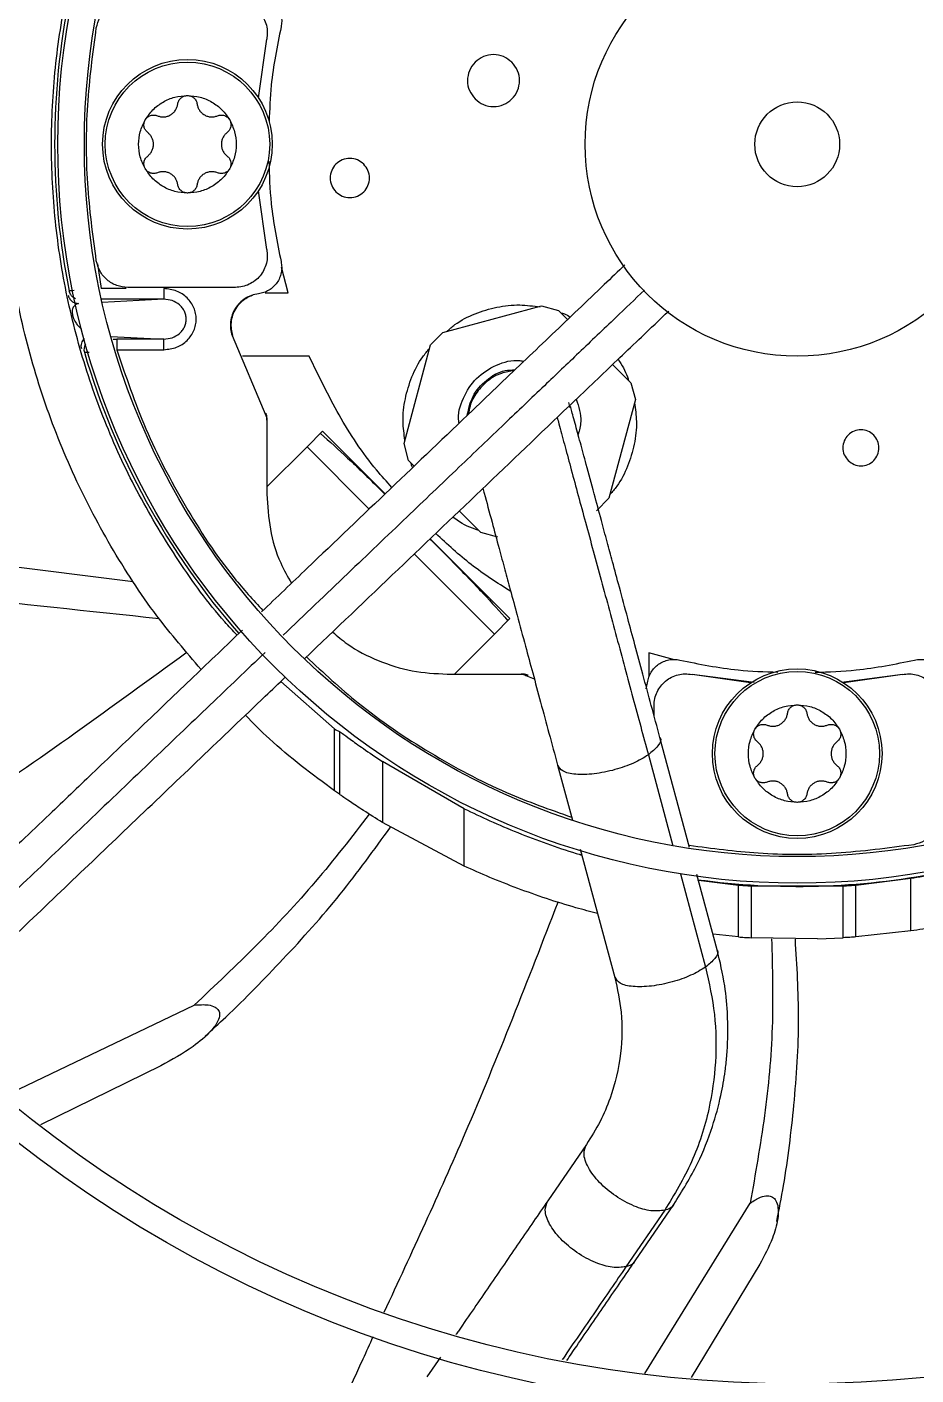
# Model space of a CAD drawing. Header units: inches. Extents: x 1229 to 1453, y -1023 to -720.
# Drawn here: x 1256.31 to 1259.62, y -929.83 to -924.82 of the extents above; entities that cross this region are included whole.
import ezdxf

# ---------------------------------------------------------------- set-up
doc = ezdxf.new("R2010")
doc.units = ezdxf.units.IN
doc.header["$MEASUREMENT"] = 0

msp = doc.modelspace()

# ---------------------------------------------------------------- linework, layer by layer
at = {"color": 18, "linetype": 'Continuous', "lineweight": 25, "true_color": 0x000000}
for p, q in [((1257.1734, -925.088), (1257.2043, -924.8704)), ((1257.2043, -925.6512), (1257.1734, -925.4336)), ((1256.5758, -925.7049), (1256.5901, -925.7969)), ((1257.2841, -925.812), (1257.2589, -925.7168)), ((1256.6832, -925.7969), (1256.5901, -925.7969)), ((1257.0884, -925.7923), (1256.6883, -925.7923)), ((1256.8224, -925.7969), (1256.8224, -925.8363)), ((1257.199, -925.812), (1257.2841, -925.812)), ((1256.8224, -925.8363), (1256.5906, -925.8363)), ((1256.8224, -925.8363), (1256.5932, -925.8479)), ((1257.8587, -925.9596), (1258.2251, -925.8615)), ((1258.2251, -925.8615), (1258.2881, -925.8783)), ((1258.2881, -925.8783), (1258.3216, -925.9119)), ((1256.6254, -925.9746), (1256.8224, -925.9845)), ((1257.0759, -925.9714), (1257.0779, -925.9711)), ((1257.0759, -925.9714), (1257.201, -926.2679)), ((1257.8126, -926.0057), (1257.8587, -925.9596)), ((1256.6339, -925.9845), (1256.6478, -925.9845)), ((1256.8224, -925.9845), (1256.6478, -925.9845)), ((1256.6478, -926.0239), (1256.8224, -926.0239)), ((1257.7144, -926.3721), (1257.8126, -926.0057)), ((1257.3621, -926.0482), (1257.1149, -926.0482)), ((1258.4887, -926.0789), (1258.5563, -926.1466)), ((1258.5563, -926.1466), (1258.5732, -926.2095)), ((1258.3306, -926.2398), (1258.3256, -926.2198)), ((1258.5732, -926.2095), (1258.475, -926.5759)), ((1257.2011, -926.2598), (1257.201, -926.2679)), ((1257.2054, -926.286), (1257.2054, -926.2776)), ((1257.2054, -926.286), (1257.2054, -926.56)), ((1257.4117, -926.327), (1257.3541, -926.3846)), ((1257.4117, -926.327), (1257.644, -926.5594)), ((1257.7313, -926.4351), (1257.7144, -926.3721)), ((1257.3541, -926.3846), (1257.2054, -926.5333)), ((1257.5851, -926.6157), (1257.3541, -926.3846)), ((1257.7522, -926.456), (1257.7313, -926.4351)), ((1258.475, -926.5759), (1258.4289, -926.622)), ((1257.9995, -926.7033), (1257.9193, -926.6231)), ((1254.7869, -926.6436), (1256.708, -926.885)), ((1257.8111, -926.7265), (1258.1076, -927.023)), ((1258.0625, -926.7202), (1257.9995, -926.7033)), ((1258.05, -927.0806), (1257.7522, -926.7827)), ((1258.1076, -927.023), (1258.05, -927.0806)), ((1258.05, -927.0806), (1257.9013, -927.2293)), ((1258.7179, -927.1758), (1258.6227, -927.1506)), ((1258.6227, -927.1506), (1258.6227, -927.2357)), ((1257.8746, -927.2293), (1258.1486, -927.2293)), ((1258.1571, -927.2293), (1258.1486, -927.2293)), ((1258.1668, -927.2337), (1258.1749, -927.2336)), ((1258.1668, -927.2337), (1258.1978, -927.2468)), ((1259.0011, -927.2612), (1258.7834, -927.2303)), ((1259.0135, -927.2605), (1258.7834, -927.2303)), ((1259.5643, -927.2303), (1259.3386, -927.26)), ((1259.5643, -927.2303), (1259.3466, -927.2612)), ((1257.4565, -927.4322), (1257.2564, -927.2565)), ((1258.613, -927.2837), (1258.6184, -927.261)), ((1258.6424, -927.3832), (1258.6424, -927.3462)), ((1257.4565, -927.6627), (1257.4565, -927.4322)), ((1257.4565, -927.4322), (1257.4609, -927.4357)), ((1257.4609, -927.4357), (1257.4743, -927.442)), ((1257.4743, -927.442), (1257.4743, -927.6754)), ((1258.7744, -927.8728), (1258.6644, -927.4648)), ((1258.6212, -927.5292), (1258.7122, -927.8668)), ((1257.9375, -927.729), (1257.6337, -927.5541)), ((1257.6337, -927.5541), (1257.6337, -927.7801)), ((1258.2843, -927.5674), (1258.3395, -927.772)), ((1257.4743, -927.6754), (1257.4565, -927.6627)), ((1257.9375, -927.9423), (1257.9375, -927.729)), ((1257.9375, -927.9423), (1257.6337, -927.7801)), ((1258.3686, -927.8799), (1258.4969, -928.3559)), ((1258.372, -927.8989), (1258.3713, -927.8983)), ((1258.7404, -927.9713), (1258.8338, -928.3177)), ((1258.877, -928.2533), (1258.8017, -927.9739)), ((1258.9563, -928.014), (1258.8075, -927.9957)), ((1258.9563, -928.2055), (1258.9563, -928.014)), ((1259.3451, -928.0174), (1259.0026, -928.0174)), ((1259.0026, -928.0174), (1259.0026, -928.2086)), ((1259.3451, -928.2086), (1259.3451, -928.0174)), ((1259.5952, -927.9889), (1259.3914, -928.014)), ((1259.3914, -928.2055), (1259.3914, -928.014)), ((1259.5952, -928.1833), (1259.5952, -927.9889)), ((1259.5952, -928.1833), (1259.3914, -928.2055)), ((1258.9563, -928.2055), (1258.8613, -928.1952)), ((1259.2488, -928.2126), (1259.0026, -928.2086)), ((1259.2488, -928.2126), (1259.3451, -928.2086)), ((1256.2271, -928.7978), (1256.9353, -928.4587)), ((1256.8111, -928.684), (1256.3647, -928.903)), ((1258.3913, -928.9762), (1258.2475, -929.1861)), ((1258.6819, -929.2211), (1258.538, -929.431)), ((1258.572, -929.409), (1258.7159, -929.1991)), ((1258.6083, -929.8275), (1258.9993, -929.1942)), ((1259.0346, -929.4217), (1258.7805, -929.8424)), ((1257.8493, -929.7673), (1257.7992, -929.8403))]:
    msp.add_line(p, q, dxfattribs=at)
for centre, radius in [((1259.1739, -925.2608), 11.7126), ((1259.1739, -925.2608), 8.5704), ((1259.1739, -925.2608), 8.472), ((1259.1739, -925.2608), 6.6478), ((1259.1739, -925.2608), 6.5493), ((1259.1739, -925.2608), 4.7037), ((1259.1739, -925.2608), 4.6053), ((1259.1739, -925.2608), 2.745), ((1259.1739, -925.2608), 2.6465), ((1259.1739, -925.2608), 0.7874), ((1256.9101, -925.2608), 0.315), ((1256.9101, -925.2608), 0.3053), ((1259.1739, -925.2608), 0.1575), ((1259.1739, -927.5246), 0.315), ((1259.1739, -927.5246), 0.3053)]:
    msp.add_circle(centre, radius, dxfattribs=at)
for centre, radius, start, end in [((1259.1739, -925.2608), 2.7569, 168.5929, 191.4071), ((1256.5652, -926.0225), 0.0394, 150.1073, 196.2689), ((1259.1739, -925.2608), 2.7569, 196.2782, 221.2445), ((1259.1739, -925.2608), 2.7569, 262.2932, 280.98)]:
    msp.add_arc(centre, radius, start, end, dxfattribs=at)
for points, knots in [([(1247.4643, -925.2608), (1247.4692, -925.0053), (1247.4788, -924.4944), (1247.5568, -923.7313), (1247.681, -922.9748), (1247.8553, -922.228), (1248.0778, -921.4942), (1248.3479, -920.7766), (1248.6644, -920.0781), (1249.0259, -919.4019), (1249.4308, -918.7507), (1249.8774, -918.1274), (1250.3639, -917.5347), (1250.8881, -916.975), (1251.4477, -916.4508), (1252.0405, -915.9644), (1252.6637, -915.5177), (1253.3149, -915.1128), (1253.9912, -914.7513), (1254.6896, -914.4349), (1255.4073, -914.1648), (1256.141, -913.9422), (1256.8878, -913.7681), (1257.6444, -913.6432), (1258.4075, -913.568), (1259.1739, -913.5429), (1259.9402, -913.568), (1260.7033, -913.6432), (1261.4599, -913.7681), (1262.2067, -913.9422), (1262.9404, -914.1648), (1263.6581, -914.4349), (1264.3565, -914.7513), (1265.0328, -915.1128), (1265.684, -915.5177), (1266.3073, -915.9644), (1266.9, -916.4508), (1267.4597, -916.975), (1267.9838, -917.5347), (1268.4703, -918.1274), (1268.9169, -918.7507), (1269.3218, -919.4019), (1269.6833, -920.0781), (1269.9998, -920.7766), (1270.2699, -921.4942), (1270.4924, -922.228), (1270.6667, -922.9748), (1270.7909, -923.7313), (1270.8689, -924.4944), (1270.8786, -925.0053), (1270.8834, -925.2608)], [0, 0, 0, 0, 0.020833, 0.041667, 0.0625, 0.083333, 0.104167, 0.125, 0.145833, 0.166667, 0.1875, 0.208333, 0.229167, 0.25, 0.270833, 0.291667, 0.3125, 0.333333, 0.354167, 0.375, 0.395833, 0.416667, 0.4375, 0.458333, 0.479167, 0.5, 0.520833, 0.541667, 0.5625, 0.583333, 0.604167, 0.625, 0.645833, 0.666667, 0.6875, 0.708333, 0.729167, 0.75, 0.770833, 0.791667, 0.8125, 0.833333, 0.854167, 0.875, 0.895833, 0.916667, 0.9375, 0.958333, 0.979167, 1, 1, 1, 1]), ([(1256.9608, -927.2122), (1256.9047, -927.1466), (1256.7813, -927.0025), (1256.6218, -926.7557), (1256.4786, -926.4803), (1256.3657, -926.1909), (1256.2836, -925.8914), (1256.2335, -925.5849), (1256.2157, -925.2748), (1256.2305, -924.9646), (1256.2778, -924.6577), (1256.357, -924.3573), (1256.4673, -924.0671), (1256.6071, -923.7896), (1256.7767, -923.5298), (1256.9261, -923.3362), (1257.0263, -923.2379), (1257.0527, -923.2121)], [0, 0, 0, 0, 0.05882, 0.129282, 0.199743, 0.270205, 0.340667, 0.411128, 0.48159, 0.552051, 0.622513, 0.692975, 0.763436, 0.833898, 0.904359, 0.974821, 1, 1, 1, 1]), ([(1257.0945, -927.0845), (1257.079, -927.0681), (1256.9984, -926.9826), (1256.8744, -926.8087), (1256.7259, -926.5652), (1256.6052, -926.3062), (1256.5112, -926.0366), (1256.4455, -925.7587), (1256.4088, -925.4755), (1256.4014, -925.19), (1256.4234, -924.9053), (1256.4745, -924.6243), (1256.5542, -924.3501), (1256.6619, -924.0856), (1256.7957, -923.8331), (1256.9566, -923.5976), (1257.0856, -923.4341), (1257.1666, -923.3563), (1257.179, -923.3443)], [0, 0, 0, 0, 0.016441, 0.085793, 0.155147, 0.2245, 0.293853, 0.363206, 0.432559, 0.501912, 0.571266, 0.640619, 0.709972, 0.779325, 0.848678, 0.918031, 0.987384, 1, 1, 1, 1]), ([(1256.5718, -924.828), (1256.5755, -924.8146), (1256.5828, -924.7877), (1256.6105, -924.7556), (1256.6468, -924.7336), (1256.6745, -924.7307), (1256.6883, -924.7293)], [0, 0, 0, 0, 0.250006, 0.499995, 0.749991, 1, 1, 1, 1]), ([(1257.0884, -924.7293), (1257.0971, -924.7299), (1257.1145, -924.731), (1257.1393, -924.7398), (1257.1617, -924.7535), (1257.1805, -924.7718), (1257.1948, -924.7938), (1257.2039, -924.8184), (1257.2077, -924.8445), (1257.2054, -924.8617), (1257.2043, -924.8704)], [0, 0, 0, 0, 0.1249825, 0.2500013, 0.3749857, 0.4999988, 0.6250017, 0.7499987, 0.8749993, 1, 1, 1, 1]), ([(1257.1737, -924.7053), (1257.1804, -924.7065), (1257.194, -924.709), (1257.2127, -924.718), (1257.2293, -924.7303), (1257.2428, -924.746), (1257.253, -924.764), (1257.259, -924.7838), (1257.2611, -924.8045), (1257.2589, -924.8181), (1257.2578, -924.8248)], [0, 0, 0, 0, 0.124969, 0.250016, 0.374949, 0.50001, 0.62494, 0.750007, 0.87497, 1, 1, 1, 1]), ([(1256.5718, -925.6936), (1256.5591, -925.5978), (1256.5337, -925.4062), (1256.5337, -925.1154), (1256.5591, -924.9238), (1256.5718, -924.828)], [0, 0, 0, 0, 0.333333, 0.666667, 1, 1, 1, 1]), ([(1257.2578, -924.8248), (1257.243, -924.8968), (1257.2192, -925.0131), (1257.2151, -925.1316), (1257.2135, -925.1768)], [0, 0, 0, 0, 0.618438, 1, 1, 1, 1]), ([(1258.1146, -924.956), (1258.1046, -924.9481), (1258.0847, -924.9323), (1258.0463, -924.9253), (1258.0085, -924.9327), (1257.9764, -924.9542), (1257.9549, -924.9863), (1257.9475, -925.024), (1257.9545, -925.0625), (1257.9703, -925.0824), (1257.9782, -925.0924)], [0, 0, 0, 0, 0.1249932, 0.2499947, 0.3749962, 0.5000024, 0.6250019, 0.7500011, 0.8750005, 1, 1, 1, 1]), ([(1257.9782, -925.0924), (1257.9881, -925.1003), (1258.008, -925.1161), (1258.0465, -925.123), (1258.0842, -925.1156), (1258.1164, -925.0941), (1258.1379, -925.062), (1258.1452, -925.0243), (1258.1383, -924.9858), (1258.1225, -924.9659), (1258.1146, -924.956)], [0, 0, 0, 0, 0.125004, 0.250003, 0.375003, 0.499994, 0.625, 0.749997, 0.874994, 1, 1, 1, 1]), ([(1256.7532, -925.1702), (1256.7622, -925.1571), (1256.7801, -925.131), (1256.8186, -925.1024), (1256.8626, -925.0833), (1256.8943, -925.0809), (1256.9101, -925.0797)], [0, 0, 0, 0, 0.25, 0.50001, 0.750001, 1, 1, 1, 1]), ([(1256.8741, -925.1112), (1256.8752, -925.1069), (1256.8772, -925.0984), (1256.8857, -925.0882), (1256.897, -925.0811), (1256.9057, -925.0802), (1256.9101, -925.0797)], [0, 0, 0, 0, 0.25, 0.500031, 0.75007, 1, 1, 1, 1]), ([(1256.9101, -925.0797), (1256.9144, -925.0802), (1256.9231, -925.0811), (1256.9344, -925.0882), (1256.943, -925.0984), (1256.945, -925.1069), (1256.946, -925.1112)], [0, 0, 0, 0, 0.249996, 0.500014, 0.750022, 1, 1, 1, 1]), ([(1256.9101, -925.0797), (1256.9259, -925.0809), (1256.9575, -925.0833), (1257.0015, -925.1024), (1257.0401, -925.131), (1257.058, -925.1571), (1257.0669, -925.1702)], [0, 0, 0, 0, 0.250018, 0.500003, 0.750006, 1, 1, 1, 1]), ([(1256.7985, -925.1549), (1256.8025, -925.1562), (1256.8105, -925.1589), (1256.8232, -925.1594), (1256.8357, -925.1571), (1256.8473, -925.1521), (1256.8575, -925.1445), (1256.8657, -925.1348), (1256.8716, -925.1236), (1256.8733, -925.1153), (1256.8741, -925.1112)], [0, 0, 0, 0, 0.125008, 0.250001, 0.375007, 0.500004, 0.625003, 0.750012, 0.874992, 1, 1, 1, 1]), ([(1256.946, -925.1112), (1256.9468, -925.1153), (1256.9485, -925.1236), (1256.9545, -925.1348), (1256.9626, -925.1445), (1256.9728, -925.1521), (1256.9845, -925.1571), (1256.997, -925.1594), (1257.0097, -925.1589), (1257.0177, -925.1562), (1257.0217, -925.1549)], [0, 0, 0, 0, 0.125008, 0.249988, 0.374997, 0.499996, 0.624993, 0.749999, 0.874992, 1, 1, 1, 1]), ([(1256.7532, -925.3513), (1256.7464, -925.3371), (1256.7326, -925.3085), (1256.7271, -925.2608), (1256.7326, -925.2131), (1256.7464, -925.1845), (1256.7532, -925.1702)], [0, 0, 0, 0, 0.25, 0.5, 0.75, 1, 1, 1, 1]), ([(1256.7625, -925.2171), (1256.7594, -925.2141), (1256.753, -925.2081), (1256.7484, -925.1956), (1256.7479, -925.1822), (1256.7515, -925.1742), (1256.7532, -925.1702)], [0, 0, 0, 0, 0.24999, 0.499996, 0.749992, 1, 1, 1, 1]), ([(1256.7532, -925.1702), (1256.7558, -925.1667), (1256.7609, -925.1596), (1256.7727, -925.1534), (1256.7859, -925.1511), (1256.7943, -925.1536), (1256.7985, -925.1549)], [0, 0, 0, 0, 0.249989, 0.499993, 0.750051, 1, 1, 1, 1]), ([(1257.0217, -925.1549), (1257.0259, -925.1536), (1257.0343, -925.1511), (1257.0474, -925.1534), (1257.0592, -925.1596), (1257.0643, -925.1667), (1257.0669, -925.1702)], [0, 0, 0, 0, 0.2499487, 0.5000075, 0.7500107, 1, 1, 1, 1]), ([(1257.0669, -925.1702), (1257.0687, -925.1742), (1257.0723, -925.1822), (1257.0718, -925.1956), (1257.0671, -925.2081), (1257.0608, -925.2141), (1257.0576, -925.2171)], [0, 0, 0, 0, 0.250008, 0.500004, 0.75001, 1, 1, 1, 1]), ([(1257.0669, -925.1702), (1257.0738, -925.1845), (1257.0875, -925.2131), (1257.093, -925.2608), (1257.0875, -925.3085), (1257.0738, -925.3371), (1257.0669, -925.3513)], [0, 0, 0, 0, 0.25, 0.5, 0.75, 1, 1, 1, 1]), ([(1256.7625, -925.3045), (1256.7657, -925.3017), (1256.772, -925.2961), (1256.7788, -925.2853), (1256.7831, -925.2734), (1256.7845, -925.2608), (1256.7831, -925.2482), (1256.7788, -925.2363), (1256.772, -925.2255), (1256.7657, -925.2199), (1256.7625, -925.2171)], [0, 0, 0, 0, 0.125011, 0.250004, 0.375001, 0.5, 0.624999, 0.749996, 0.874989, 1, 1, 1, 1]), ([(1257.0576, -925.2171), (1257.0544, -925.2199), (1257.0481, -925.2255), (1257.0414, -925.2363), (1257.0371, -925.2482), (1257.0356, -925.2608), (1257.0371, -925.2734), (1257.0414, -925.2853), (1257.0481, -925.2961), (1257.0544, -925.3017), (1257.0576, -925.3045)], [0, 0, 0, 0, 0.125011, 0.250004, 0.375001, 0.5, 0.624999, 0.749996, 0.874989, 1, 1, 1, 1]), ([(1270.8834, -925.2608), (1270.8786, -925.5163), (1270.8689, -926.0272), (1270.7909, -926.7903), (1270.6667, -927.5468), (1270.4924, -928.2936), (1270.2699, -929.0274), (1269.9998, -929.745), (1269.6833, -930.4435), (1269.3218, -931.1197), (1268.9169, -931.7709), (1268.4703, -932.3942), (1267.9838, -932.9869), (1267.4597, -933.5466), (1266.9, -934.0708), (1266.3073, -934.5572), (1265.684, -935.0039), (1265.0328, -935.4088), (1264.3565, -935.7703), (1263.6581, -936.0867), (1262.9404, -936.3568), (1262.2067, -936.5794), (1261.4599, -936.7535), (1260.7033, -936.8784), (1259.9402, -936.9536), (1259.1739, -936.9787), (1258.4075, -936.9536), (1257.6444, -936.8784), (1256.8878, -936.7535), (1256.141, -936.5794), (1255.4073, -936.3568), (1254.6896, -936.0867), (1253.9912, -935.7702), (1253.3149, -935.4088), (1252.6637, -935.0039), (1252.0405, -934.5572), (1251.4477, -934.0708), (1250.8881, -933.5466), (1250.3639, -932.9869), (1249.8774, -932.3942), (1249.4308, -931.7709), (1249.0259, -931.1197), (1248.6644, -930.4435), (1248.3479, -929.745), (1248.0778, -929.0274), (1247.8553, -928.2936), (1247.681, -927.5468), (1247.5568, -926.7903), (1247.4788, -926.0272), (1247.4692, -925.5163), (1247.4643, -925.2608)], [0, 0, 0, 0, 0.020833, 0.041667, 0.0625, 0.083333, 0.104167, 0.125, 0.145833, 0.166667, 0.1875, 0.208333, 0.229167, 0.25, 0.270833, 0.291667, 0.3125, 0.333333, 0.354167, 0.375, 0.395833, 0.416667, 0.4375, 0.458333, 0.479167, 0.5, 0.520833, 0.541667, 0.5625, 0.583333, 0.604167, 0.625, 0.645833, 0.666667, 0.6875, 0.708333, 0.729167, 0.75, 0.770833, 0.791667, 0.8125, 0.833333, 0.854167, 0.875, 0.895833, 0.916667, 0.9375, 0.958333, 0.979167, 1, 1, 1, 1]), ([(1256.7532, -925.3513), (1256.7515, -925.3474), (1256.7479, -925.3394), (1256.7484, -925.326), (1256.753, -925.3135), (1256.7594, -925.3075), (1256.7625, -925.3045)], [0, 0, 0, 0, 0.250008, 0.500004, 0.75001, 1, 1, 1, 1]), ([(1257.0576, -925.3045), (1257.0608, -925.3075), (1257.0671, -925.3135), (1257.0718, -925.326), (1257.0723, -925.3394), (1257.0687, -925.3474), (1257.0669, -925.3513)], [0, 0, 0, 0, 0.24999, 0.499996, 0.749992, 1, 1, 1, 1]), ([(1257.2123, -925.3235), (1257.214, -925.3759), (1257.2181, -925.5015), (1257.2432, -925.6248), (1257.2578, -925.6967)], [0, 0, 0, 0, 0.416577, 1, 1, 1, 1]), ([(1257.5645, -925.3346), (1257.557, -925.3286), (1257.5419, -925.3167), (1257.5129, -925.3114), (1257.4844, -925.317), (1257.4601, -925.3332), (1257.4439, -925.3575), (1257.4384, -925.386), (1257.4436, -925.415), (1257.4555, -925.4301), (1257.4615, -925.4376)], [0, 0, 0, 0, 0.124989, 0.249992, 0.374996, 0.500002, 0.625002, 0.750001, 0.875, 1, 1, 1, 1]), ([(1256.9101, -925.4419), (1256.8943, -925.4407), (1256.8626, -925.4383), (1256.8186, -925.4192), (1256.7801, -925.3906), (1256.7622, -925.3644), (1256.7532, -925.3513)], [0, 0, 0, 0, 0.2499995, 0.4999904, 0.7499998, 1, 1, 1, 1]), ([(1256.7985, -925.3667), (1256.7943, -925.368), (1256.7859, -925.3705), (1256.7727, -925.3682), (1256.7609, -925.362), (1256.7558, -925.3549), (1256.7532, -925.3513)], [0, 0, 0, 0, 0.249949, 0.500007, 0.750011, 1, 1, 1, 1]), ([(1256.8741, -925.4104), (1256.8733, -925.4063), (1256.8716, -925.398), (1256.8657, -925.3868), (1256.8575, -925.3771), (1256.8473, -925.3695), (1256.8357, -925.3645), (1256.8232, -925.3622), (1256.8105, -925.3627), (1256.8025, -925.3654), (1256.7985, -925.3667)], [0, 0, 0, 0, 0.125008, 0.249988, 0.374997, 0.499996, 0.624993, 0.749999, 0.874992, 1, 1, 1, 1]), ([(1257.0669, -925.3513), (1257.058, -925.3644), (1257.0401, -925.3906), (1257.0015, -925.4192), (1256.9575, -925.4383), (1256.9259, -925.4407), (1256.9101, -925.4419)], [0, 0, 0, 0, 0.249994, 0.499997, 0.749982, 1, 1, 1, 1]), ([(1257.0217, -925.3667), (1257.0177, -925.3654), (1257.0097, -925.3627), (1256.997, -925.3622), (1256.9845, -925.3645), (1256.9728, -925.3695), (1256.9626, -925.3771), (1256.9545, -925.3868), (1256.9485, -925.398), (1256.9468, -925.4063), (1256.946, -925.4104)], [0, 0, 0, 0, 0.125008, 0.250001, 0.375007, 0.500004, 0.625003, 0.750012, 0.874992, 1, 1, 1, 1]), ([(1257.0669, -925.3513), (1257.0643, -925.3549), (1257.0592, -925.362), (1257.0474, -925.3682), (1257.0343, -925.3705), (1257.0259, -925.368), (1257.0217, -925.3667)], [0, 0, 0, 0, 0.249989, 0.499993, 0.750051, 1, 1, 1, 1]), ([(1257.4615, -925.4376), (1257.469, -925.4435), (1257.484, -925.4555), (1257.5131, -925.4607), (1257.5416, -925.4551), (1257.5658, -925.4389), (1257.5821, -925.4146), (1257.5876, -925.3862), (1257.5824, -925.3571), (1257.5705, -925.3421), (1257.5645, -925.3346)], [0, 0, 0, 0, 0.125005, 0.250008, 0.37501, 0.499998, 0.624997, 0.749999, 0.875001, 1, 1, 1, 1]), ([(1256.9101, -925.4419), (1256.9057, -925.4414), (1256.897, -925.4405), (1256.8857, -925.4334), (1256.8772, -925.4232), (1256.8752, -925.4147), (1256.8741, -925.4104)], [0, 0, 0, 0, 0.249996, 0.500013, 0.750022, 1, 1, 1, 1]), ([(1256.946, -925.4104), (1256.945, -925.4147), (1256.943, -925.4232), (1256.9344, -925.4334), (1256.9231, -925.4405), (1256.9144, -925.4414), (1256.9101, -925.4419)], [0, 0, 0, 0, 0.249999, 0.50003, 0.75007, 1, 1, 1, 1]), ([(1257.2043, -925.6512), (1257.2054, -925.6599), (1257.2077, -925.6771), (1257.2039, -925.7032), (1257.1948, -925.7278), (1257.1805, -925.7498), (1257.1617, -925.7681), (1257.1393, -925.7818), (1257.1145, -925.7906), (1257.0971, -925.7917), (1257.0884, -925.7923)], [0, 0, 0, 0, 0.125001, 0.250001, 0.374998, 0.500001, 0.625014, 0.749999, 0.875017, 1, 1, 1, 1]), ([(1256.6883, -925.7923), (1256.6745, -925.7909), (1256.6468, -925.788), (1256.6105, -925.766), (1256.5828, -925.7339), (1256.5755, -925.707), (1256.5718, -925.6936)], [0, 0, 0, 0, 0.250009, 0.500005, 0.749994, 1, 1, 1, 1]), ([(1257.2578, -925.6967), (1257.2589, -925.7035), (1257.2611, -925.7171), (1257.259, -925.7378), (1257.253, -925.7575), (1257.2429, -925.7756), (1257.2293, -925.7913), (1257.2127, -925.8036), (1257.194, -925.8126), (1257.1804, -925.8151), (1257.1737, -925.8163)], [0, 0, 0, 0, 0.124963, 0.249993, 0.374924, 0.499989, 0.624924, 0.749981, 0.874946, 1, 1, 1, 1]), ([(1258.5344, -925.7086), (1258.5086, -925.7331), (1258.4508, -925.7884), (1258.3609, -925.8743), (1258.2646, -925.9664), (1258.1674, -926.0593), (1258.069, -926.1533), (1257.9008, -926.314), (1257.6626, -926.5416), (1257.4012, -926.7914), (1257.2418, -926.9438), (1257.1852, -926.9978)], [0, 0, 0, 0, 0.05711, 0.128549, 0.199694, 0.271209, 0.344556, 0.418387, 0.645032, 0.874058, 1, 1, 1, 1]), ([(1256.4669, -925.8209), (1256.4682, -925.8251), (1256.4709, -925.8337), (1256.4802, -925.844), (1256.4922, -925.851), (1256.5011, -925.8519), (1256.5055, -925.8523)], [0, 0, 0, 0, 0.242701, 0.500196, 0.757576, 1, 1, 1, 1]), ([(1256.4895, -925.8042), (1256.4862, -925.8045), (1256.4738, -925.8055), (1256.4724, -925.8058), (1256.4714, -925.8061)], [0, 0, 0, 0, 0.270825, 1, 1, 1, 1]), ([(1256.4949, -925.8343), (1256.4915, -925.8326), (1256.4839, -925.829), (1256.4753, -925.8188), (1256.4727, -925.8102), (1256.4714, -925.8061)], [0, 0, 0, 0, 0.296439, 0.658772, 1, 1, 1, 1]), ([(1256.8224, -926.0239), (1256.8386, -926.0221), (1256.8704, -926.0186), (1256.9104, -925.9917), (1256.9323, -925.9601), (1256.941, -925.932), (1256.9432, -925.9104), (1256.941, -925.8888), (1256.9323, -925.8607), (1256.9104, -925.8291), (1256.8704, -925.8022), (1256.8386, -925.7987), (1256.8224, -925.7969)], [0, 0, 0, 0, 0.13208, 0.259807, 0.381605, 0.440901, 0.500003, 0.559051, 0.618404, 0.740194, 0.86792, 1, 1, 1, 1]), ([(1257.1737, -925.8163), (1257.165, -925.8179), (1257.1478, -925.8211), (1257.1241, -925.8331), (1257.1034, -925.8495), (1257.087, -925.8702), (1257.0755, -925.8939), (1257.0696, -925.9196), (1257.0691, -925.9461), (1257.0736, -925.963), (1257.0759, -925.9714)], [0, 0, 0, 0, 0.125215, 0.25039, 0.375498, 0.500529, 0.625476, 0.750352, 0.875182, 1, 1, 1, 1]), ([(1257.1516, -925.8215), (1257.1514, -925.8215), (1257.1429, -925.8235), (1257.1271, -925.8323), (1257.1057, -925.8485), (1257.0885, -925.8703), (1257.0767, -925.8954), (1257.0712, -925.9218), (1257.0714, -925.9475), (1257.0758, -925.9635), (1257.0779, -925.9711)], [0, 0, 0, 0, 0.002793, 0.141481, 0.287565, 0.43758, 0.587496, 0.733301, 0.871597, 1, 1, 1, 1]), ([(1257.0933, -925.8656), (1257.094, -925.8644), (1257.0989, -925.8561), (1257.1118, -925.8438), (1257.1309, -925.8296), (1257.1452, -925.824), (1257.1522, -925.8212)], [0, 0, 0, 0, 0.0563013, 0.3807842, 0.6971078, 1, 1, 1, 1]), ([(1258.6071, -925.8024), (1258.5714, -925.8365), (1258.49, -925.9143), (1258.3661, -926.0327), (1258.2287, -926.164), (1258.0804, -926.3057), (1257.9102, -926.4684), (1257.7158, -926.6542), (1257.498, -926.8623), (1257.3449, -927.0086), (1257.2651, -927.0848)], [0, 0, 0, 0, 0.079852, 0.181674, 0.276801, 0.38677, 0.51305, 0.657293, 0.821408, 1, 1, 1, 1]), ([(1256.5055, -925.8523), (1256.502, -925.8531), (1256.4949, -925.8548), (1256.4869, -925.8642), (1256.4821, -925.8743), (1256.4825, -925.8877), (1256.483, -925.8916), (1256.4835, -925.8948), (1256.4843, -925.8982), (1256.4852, -925.9016), (1256.4862, -925.9047), (1256.4886, -925.911), (1256.4937, -925.9213), (1256.5045, -925.9375), (1256.5118, -925.9431), (1256.5169, -925.947)], [0, 0, 0, 0, 0.207855, 0.412922, 0.557567, 0.578568, 0.588222, 0.597281, 0.606001, 0.614865, 0.624252, 0.634271, 0.678704, 0.77663, 1, 1, 1, 1]), ([(1256.8224, -925.9845), (1256.8329, -925.9835), (1256.8537, -925.9816), (1256.8768, -925.9679), (1256.8911, -925.9531), (1256.8992, -925.94), (1256.9043, -925.9256), (1256.906, -925.9104), (1256.9043, -925.8952), (1256.8992, -925.8808), (1256.8911, -925.8677), (1256.8768, -925.8529), (1256.8537, -925.8392), (1256.8329, -925.8373), (1256.8224, -925.8363)], [0, 0, 0, 0, 0.127646, 0.253731, 0.316129, 0.377882, 0.439094, 0.5, 0.560906, 0.622118, 0.683871, 0.746269, 0.872354, 1, 1, 1, 1]), ([(1257.0773, -925.9713), (1257.0742, -925.9573), (1257.0695, -925.9356), (1257.0741, -925.9055), (1257.0813, -925.8837), (1257.0895, -925.8713), (1257.0933, -925.8656)], [0, 0, 0, 0, 0.3849198, 0.5963778, 0.8156775, 1, 1, 1, 1]), ([(1257.345, -927.1719), (1257.4607, -927.0613), (1257.6863, -926.8457), (1258.0211, -926.5258), (1258.2681, -926.2897), (1258.4325, -926.1326), (1258.5147, -926.0541), (1258.6025, -925.9702), (1258.6629, -925.9124), (1258.6967, -925.8802)], [0, 0, 0, 0, 0.2572, 0.501376, 0.742891, 0.8052, 0.866002, 0.925153, 1, 1, 1, 1]), ([(1257.8725, -925.9559), (1257.8825, -925.9473), (1257.914, -925.92), (1257.9774, -925.8885), (1258.0586, -925.8635), (1258.141, -925.8544), (1258.1943, -925.8617), (1258.2195, -925.8652)], [0, 0, 0, 0, 0.107194, 0.336385, 0.565575, 0.794768, 1, 1, 1, 1]), ([(1258.2965, -925.8868), (1258.3009, -925.888), (1258.3134, -925.8913), (1258.3244, -925.8981), (1258.3315, -925.9024)], [0, 0, 0, 0, 0.353533, 1, 1, 1, 1]), ([(1256.5176, -926.0212), (1256.517, -926.0186), (1256.5157, -926.013), (1256.5162, -926.004), (1256.5188, -925.995), (1256.523, -925.9873), (1256.5269, -925.9836), (1256.5285, -925.9821)], [0, 0, 0, 0, 0.1921485, 0.4004673, 0.6211874, 0.8486075, 1, 1, 1, 1]), ([(1256.5274, -926.0336), (1256.529, -926.0336), (1256.5313, -926.0337), (1256.542, -926.0329), (1256.5452, -926.0327)], [0, 0, 0, 0, 0.7037932, 1, 1, 1, 1]), ([(1256.6478, -925.9845), (1256.6478, -925.9852), (1256.6478, -925.9865), (1256.6478, -925.9957), (1256.6478, -926.0086), (1256.6478, -926.0188), (1256.6478, -926.0239)], [0, 0, 0, 0, 0.2500041, 0.4999999, 0.7499969, 1, 1, 1, 1]), ([(1256.6478, -926.0239), (1256.6813, -926.1229), (1256.7492, -926.323), (1256.8982, -926.6063), (1257.0448, -926.8331), (1257.1539, -926.9533), (1257.1901, -926.9932)], [0, 0, 0, 0, 0.279586, 0.565486, 0.855754, 1, 1, 1, 1]), ([(1256.8224, -926.0239), (1256.8224, -926.0188), (1256.8224, -926.0086), (1256.8224, -925.9957), (1256.8224, -925.9865), (1256.8224, -925.9852), (1256.8224, -925.9845)], [0, 0, 0, 0, 0.2500031, 0.5000001, 0.7499959, 1, 1, 1, 1]), ([(1257.7176, -926.3604), (1257.7144, -926.3372), (1257.7075, -926.286), (1257.7165, -926.2057), (1257.7415, -926.1244), (1257.773, -926.061), (1257.8002, -926.0296), (1257.8089, -926.0195)], [0, 0, 0, 0, 0.191822, 0.424881, 0.65794, 0.890999, 1, 1, 1, 1]), ([(1257.6692, -926.5353), (1257.6499, -926.514), (1257.5753, -926.4317), (1257.469, -926.2693), (1257.3976, -926.1217), (1257.3621, -926.0482)], [0, 0, 0, 0, 0.148915, 0.576562, 1, 1, 1, 1]), ([(1257.9186, -926.2969), (1257.9182, -926.2949), (1257.9117, -926.264), (1257.9316, -926.2018), (1257.979, -926.1262), (1258.0548, -926.0782), (1258.12, -926.0587), (1258.1538, -926.0663), (1258.1588, -926.0674)], [0, 0, 0, 0, 0.016573, 0.252241, 0.48791, 0.723573, 0.959246, 1, 1, 1, 1]), ([(1258.5089, -926.0596), (1258.5225, -926.0807), (1258.5385, -926.1056), (1258.5466, -926.1337), (1258.5479, -926.1381)], [0, 0, 0, 0, 0.845357, 1, 1, 1, 1]), ([(1257.9492, -926.2677), (1257.9544, -926.2435), (1257.9652, -926.1935), (1258.0173, -926.1348), (1258.075, -926.1001), (1258.1136, -926.099), (1258.1261, -926.0987)], [0, 0, 0, 0, 0.2752, 0.567738, 0.860276, 1, 1, 1, 1]), ([(1258.1233, -926.1013), (1258.1071, -926.1039), (1258.0718, -926.1095), (1258.0234, -926.138), (1257.9835, -926.1801), (1257.9591, -926.2238), (1257.9552, -926.2532), (1257.9539, -926.2633)], [0, 0, 0, 0, 0.194003, 0.421826, 0.649697, 0.879887, 1, 1, 1, 1]), ([(1258.3537, -926.2079), (1258.3627, -926.2356), (1258.3769, -926.2793), (1258.365, -926.323), (1258.3606, -926.3391)], [0, 0, 0, 0, 0.632258, 1, 1, 1, 1]), ([(1258.57, -926.2213), (1258.5732, -926.2444), (1258.5802, -926.2957), (1258.5711, -926.376), (1258.5461, -926.4573), (1258.5147, -926.5207), (1258.4874, -926.5521), (1258.4787, -926.5621)], [0, 0, 0, 0, 0.191822, 0.424881, 0.65794, 0.890999, 1, 1, 1, 1]), ([(1257.201, -926.2679), (1257.2023, -926.2708), (1257.2048, -926.2766), (1257.2052, -926.2829), (1257.2054, -926.286)], [0, 0, 0, 0, 0.499793, 1, 1, 1, 1]), ([(1257.2054, -926.2776), (1257.2052, -926.2745), (1257.2048, -926.2683), (1257.2023, -926.2626), (1257.2011, -926.2598)], [0, 0, 0, 0, 0.500006, 1, 1, 1, 1]), ([(1258.2829, -926.2755), (1258.285, -926.2834), (1258.2928, -926.3127), (1258.3093, -926.3744), (1258.3399, -926.4882), (1258.3844, -926.6524), (1258.4428, -926.8671), (1258.5034, -927.0919), (1258.564, -927.3171), (1258.6023, -927.4591), (1258.6212, -927.5292)], [0, 0, 0, 0, 0.027557, 0.102361, 0.178933, 0.337215, 0.501507, 0.66908, 0.836408, 1, 1, 1, 1]), ([(1258.6644, -927.4649), (1258.6537, -927.4254), (1258.633, -927.3485), (1258.6017, -927.2325), (1258.5724, -927.1238), (1258.5432, -927.0155), (1258.5154, -926.9122), (1258.4899, -926.8178), (1258.4676, -926.7352), (1258.4447, -926.6502), (1258.4183, -926.5522), (1258.3919, -926.4544), (1258.3678, -926.3654), (1258.3484, -926.2943), (1258.3352, -926.2458), (1258.3325, -926.2369), (1258.3317, -926.2343)], [0, 0, 0, 0, 0.086555, 0.168328, 0.244021, 0.312727, 0.392558, 0.458548, 0.511091, 0.569457, 0.6439, 0.731959, 0.805123, 0.883046, 0.965405, 1, 1, 1, 1]), ([(1259.4578, -926.3409), (1259.4509, -926.3355), (1259.4371, -926.3245), (1259.4104, -926.3197), (1259.3842, -926.3248), (1259.3619, -926.3397), (1259.347, -926.362), (1259.3419, -926.3882), (1259.3467, -926.4149), (1259.3577, -926.4287), (1259.3632, -926.4356)], [0, 0, 0, 0, 0.124991, 0.250006, 0.374998, 0.499989, 0.624997, 0.749994, 0.874992, 1, 1, 1, 1]), ([(1257.4041, -926.3346), (1257.4378, -926.3649), (1257.5108, -926.4306), (1257.5894, -926.5071), (1257.6349, -926.5523), (1257.643, -926.5603)], [0, 0, 0, 0, 0.414437, 0.895928, 1, 1, 1, 1]), ([(1259.3632, -926.4356), (1259.3701, -926.4411), (1259.3839, -926.452), (1259.4106, -926.4569), (1259.4367, -926.4517), (1259.459, -926.4368), (1259.474, -926.4145), (1259.4791, -926.3884), (1259.4743, -926.3617), (1259.4633, -926.3479), (1259.4578, -926.3409)], [0, 0, 0, 0, 0.124991, 0.249983, 0.374998, 0.499989, 0.624997, 0.749995, 0.874992, 1, 1, 1, 1]), ([(1257.7464, -926.4616), (1257.7454, -926.4599), (1257.7422, -926.4543), (1257.7408, -926.448), (1257.7398, -926.4436)], [0, 0, 0, 0, 0.293997, 1, 1, 1, 1]), ([(1257.2054, -926.56), (1257.208, -926.6037), (1257.2133, -926.6911), (1257.2462, -926.8041), (1257.2823, -926.8667), (1257.2965, -926.8914)], [0, 0, 0, 0, 0.377261, 0.754522, 1, 1, 1, 1]), ([(1258.0071, -926.5392), (1258.0087, -926.5452), (1258.0188, -926.5826), (1258.0392, -926.6582), (1258.065, -926.7543), (1258.0879, -926.839), (1258.1102, -926.9217), (1258.1357, -927.0164), (1258.1636, -927.1199), (1258.1928, -927.2281), (1258.222, -927.3364), (1258.2531, -927.4518), (1258.2737, -927.5282), (1258.2843, -927.5674)], [0, 0, 0, 0, 0.022461, 0.139942, 0.23925, 0.316788, 0.387556, 0.476244, 0.58317, 0.674969, 0.775927, 0.884842, 1, 1, 1, 1]), ([(1257.9911, -926.6949), (1257.9867, -926.6936), (1257.9553, -926.6844), (1257.9226, -926.6671), (1257.8985, -926.6471), (1257.8962, -926.6451)], [0, 0, 0, 0, 0.126271, 0.915352, 1, 1, 1, 1]), ([(1257.8103, -926.7272), (1257.8397, -926.7567), (1257.9064, -926.8237), (1258.0041, -926.9238), (1258.0697, -926.9968), (1258.1001, -927.0306)], [0, 0, 0, 0, 0.298071, 0.675346, 1, 1, 1, 1]), ([(1258.1102, -926.9217), (1258.0603, -926.8901), (1257.9609, -926.827), (1257.875, -926.7464), (1257.8322, -926.7063)], [0, 0, 0, 0, 0.501717, 1, 1, 1, 1]), ([(1256.8051, -927.0236), (1256.2835, -926.9679), (1255.627, -926.8977), (1254.9717, -926.8214), (1254.8371, -926.8058)], [0, 0, 0, 0, 0.7945498, 1, 1, 1, 1]), ([(1257.1139, -927.0659), (1257.0538, -927.1234), (1256.9281, -927.2435), (1256.7423, -927.4211), (1256.5636, -927.5919), (1256.4159, -927.733), (1256.2897, -927.8536), (1256.1727, -927.9654), (1256.0409, -928.0914), (1255.9044, -928.2218), (1255.8117, -928.3104), (1255.7683, -928.3518)], [0, 0, 0, 0, 0.133746, 0.279588, 0.413663, 0.531738, 0.608753, 0.695126, 0.792781, 0.902958, 1, 1, 1, 1]), ([(1257.4491, -927.0724), (1257.4666, -927.0877), (1257.5171, -927.1317), (1257.6174, -927.1814), (1257.7431, -927.222), (1257.8308, -927.2269), (1257.8746, -927.2293)], [0, 0, 0, 0, 0.150102, 0.433397, 0.716699, 1, 1, 1, 1]), ([(1255.535, -928.0816), (1255.7167, -927.9677), (1256.1848, -927.6744), (1256.6314, -927.349), (1256.9045, -927.15)], [0, 0, 0, 0, 0.388294, 1, 1, 1, 1]), ([(1257.1981, -927.1489), (1257.1301, -927.2138), (1256.9876, -927.3501), (1256.763, -927.5646), (1256.5362, -927.7814), (1256.308, -927.9995), (1256.0796, -928.2177), (1255.9217, -928.3686), (1255.8396, -928.447)], [0, 0, 0, 0, 0.1497372, 0.3141488, 0.4951245, 0.6503524, 0.8182344, 1, 1, 1, 1]), ([(1257.3521, -927.1651), (1257.4147, -927.2236), (1257.5565, -927.3562), (1257.8071, -927.5241), (1258.073, -927.6676), (1258.255, -927.7317), (1258.3363, -927.7604)], [0, 0, 0, 0, 0.22136, 0.501461, 0.77735, 1, 1, 1, 1]), ([(1258.6184, -927.261), (1258.6196, -927.2542), (1258.6221, -927.2407), (1258.6311, -927.222), (1258.6434, -927.2054), (1258.659, -927.1918), (1258.6771, -927.1816), (1258.6969, -927.1757), (1258.7176, -927.1735), (1258.7311, -927.1758), (1258.7379, -927.1769)], [0, 0, 0, 0, 0.124972, 0.25001, 0.374947, 0.500009, 0.624949, 0.75001, 0.874956, 1, 1, 1, 1]), ([(1258.7379, -927.1769), (1258.8098, -927.1916), (1258.93, -927.2161), (1259.0524, -927.2202), (1259.1015, -927.2218)], [0, 0, 0, 0, 0.59872, 1, 1, 1, 1]), ([(1259.2403, -927.2221), (1259.2914, -927.2205), (1259.4158, -927.2163), (1259.5379, -927.1915), (1259.6098, -927.1769)], [0, 0, 0, 0, 0.410746, 1, 1, 1, 1]), ([(1259.6098, -927.1769), (1259.6166, -927.1758), (1259.6302, -927.1735), (1259.6508, -927.1757), (1259.6706, -927.1816), (1259.6887, -927.1918), (1259.7043, -927.2053), (1259.7166, -927.222), (1259.7257, -927.2407), (1259.7281, -927.2542), (1259.7293, -927.261)], [0, 0, 0, 0, 0.124957, 0.249986, 0.374922, 0.499987, 0.624919, 0.749987, 0.874963, 1, 1, 1, 1]), ([(1258.1486, -927.2293), (1258.1518, -927.2295), (1258.1581, -927.2298), (1258.1639, -927.2324), (1258.1668, -927.2337)], [0, 0, 0, 0, 0.500313, 1, 1, 1, 1]), ([(1258.1749, -927.2336), (1258.172, -927.2324), (1258.1663, -927.2299), (1258.1602, -927.2295), (1258.1571, -927.2293)], [0, 0, 0, 0, 0.5000742, 1, 1, 1, 1]), ([(1258.6424, -927.3462), (1258.6429, -927.3375), (1258.644, -927.3201), (1258.6529, -927.2953), (1258.6666, -927.273), (1258.6849, -927.2542), (1258.7069, -927.2398), (1258.7315, -927.2308), (1258.7575, -927.2269), (1258.7748, -927.2292), (1258.7834, -927.2303)], [0, 0, 0, 0, 0.125001, 0.250007, 0.375006, 0.500011, 0.625006, 0.750002, 0.875009, 1, 1, 1, 1]), ([(1259.5643, -927.2303), (1259.5729, -927.2292), (1259.5902, -927.2269), (1259.6162, -927.2308), (1259.6408, -927.2398), (1259.6628, -927.2542), (1259.6811, -927.273), (1259.6948, -927.2953), (1259.7037, -927.3201), (1259.7048, -927.3375), (1259.7054, -927.3462)], [0, 0, 0, 0, 0.1250108, 0.2500147, 0.3750084, 0.5000003, 0.6250025, 0.7499986, 0.8750015, 1, 1, 1, 1]), ([(1255.9294, -928.5246), (1255.9787, -928.4775), (1256.0854, -928.3756), (1256.3482, -928.1244), (1256.7219, -927.7673), (1257.0636, -927.4408), (1257.249, -927.2636), (1257.274, -927.2397)], [0, 0, 0, 0, 0.11035, 0.238589, 0.587584, 0.944376, 1, 1, 1, 1]), ([(1257.4565, -927.6627), (1257.3731, -927.6012), (1257.2562, -927.5149), (1257.1545, -927.4115), (1257.1252, -927.3819)], [0, 0, 0, 0, 0.713012, 1, 1, 1, 1]), ([(1259.017, -927.434), (1259.026, -927.4209), (1259.0438, -927.3947), (1259.0824, -927.3662), (1259.1264, -927.3471), (1259.158, -927.3447), (1259.1739, -927.3435)], [0, 0, 0, 0, 0.25, 0.500009, 0.750001, 1, 1, 1, 1]), ([(1259.0623, -927.4186), (1259.0663, -927.42), (1259.0742, -927.4227), (1259.087, -927.4232), (1259.0994, -927.4209), (1259.1111, -927.4159), (1259.1213, -927.4083), (1259.1295, -927.3986), (1259.1354, -927.3874), (1259.1371, -927.3791), (1259.1379, -927.375)], [0, 0, 0, 0, 0.12501, 0.250004, 0.375012, 0.500011, 0.625011, 0.750021, 0.875002, 1, 1, 1, 1]), ([(1259.1379, -927.375), (1259.1389, -927.3707), (1259.141, -927.3622), (1259.1495, -927.3519), (1259.1608, -927.3448), (1259.1695, -927.3439), (1259.1739, -927.3435)], [0, 0, 0, 0, 0.25002, 0.500039, 0.749992, 1, 1, 1, 1]), ([(1259.1739, -927.3435), (1259.1782, -927.3439), (1259.1869, -927.3448), (1259.1982, -927.3519), (1259.2067, -927.3622), (1259.2088, -927.3707), (1259.2098, -927.375)], [0, 0, 0, 0, 0.249996, 0.5000136, 0.7500207, 1, 1, 1, 1]), ([(1259.1739, -927.3435), (1259.1897, -927.3447), (1259.2213, -927.3471), (1259.2653, -927.3662), (1259.3039, -927.3947), (1259.3218, -927.4209), (1259.3307, -927.434)], [0, 0, 0, 0, 0.250018, 0.500003, 0.750006, 1, 1, 1, 1]), ([(1259.2098, -927.375), (1259.2106, -927.3791), (1259.2123, -927.3874), (1259.2182, -927.3986), (1259.2264, -927.4083), (1259.2366, -927.4159), (1259.2483, -927.4209), (1259.2607, -927.4232), (1259.2735, -927.4227), (1259.2815, -927.42), (1259.2854, -927.4186)], [0, 0, 0, 0, 0.125008, 0.249987, 0.374996, 0.499995, 0.624992, 0.749999, 0.874992, 1, 1, 1, 1]), ([(1259.017, -927.6151), (1259.0101, -927.6008), (1258.9964, -927.5722), (1258.9909, -927.5246), (1258.9964, -927.4769), (1259.0101, -927.4483), (1259.017, -927.434)], [0, 0, 0, 0, 0.25, 0.5, 0.75, 1, 1, 1, 1]), ([(1259.0263, -927.4809), (1259.0231, -927.4779), (1259.0168, -927.4719), (1259.0122, -927.4594), (1259.0117, -927.446), (1259.0152, -927.438), (1259.017, -927.434)], [0, 0, 0, 0, 0.24999, 0.499996, 0.749992, 1, 1, 1, 1]), ([(1259.017, -927.434), (1259.0196, -927.4305), (1259.0247, -927.4234), (1259.0365, -927.4172), (1259.0497, -927.4149), (1259.0581, -927.4174), (1259.0623, -927.4186)], [0, 0, 0, 0, 0.24999, 0.499994, 0.749963, 1, 1, 1, 1]), ([(1259.2854, -927.4186), (1259.2896, -927.4174), (1259.298, -927.4149), (1259.3112, -927.4172), (1259.323, -927.4234), (1259.3281, -927.4305), (1259.3307, -927.434)], [0, 0, 0, 0, 0.249948, 0.500007, 0.750011, 1, 1, 1, 1]), ([(1259.3307, -927.434), (1259.3325, -927.438), (1259.336, -927.446), (1259.3356, -927.4594), (1259.3309, -927.4719), (1259.3246, -927.4779), (1259.3214, -927.4809)], [0, 0, 0, 0, 0.250008, 0.500004, 0.75001, 1, 1, 1, 1]), ([(1259.3307, -927.434), (1259.3376, -927.4483), (1259.3513, -927.4769), (1259.3568, -927.5246), (1259.3513, -927.5722), (1259.3376, -927.6008), (1259.3307, -927.6151)], [0, 0, 0, 0, 0.25, 0.5, 0.75, 1, 1, 1, 1]), ([(1257.4743, -927.442), (1257.4769, -927.4437), (1257.4823, -927.4473), (1257.5134, -927.4702), (1257.5625, -927.5058), (1257.6091, -927.5375), (1257.6337, -927.5541)], [0, 0, 0, 0, 0.217088, 0.450003, 0.710031, 1, 1, 1, 1]), ([(1258.6642, -927.465), (1258.6643, -927.4651), (1258.6716, -927.4727), (1258.6606, -927.4959), (1258.6343, -927.5181), (1258.6212, -927.5292)], [0, 0, 0, 0, 0.006741, 0.503357, 1, 1, 1, 1]), ([(1259.0263, -927.5682), (1259.0295, -927.5655), (1259.0358, -927.5599), (1259.0426, -927.5491), (1259.0469, -927.5372), (1259.0483, -927.5246), (1259.0469, -927.512), (1259.0426, -927.5), (1259.0358, -927.4892), (1259.0295, -927.4837), (1259.0263, -927.4809)], [0, 0, 0, 0, 0.125012, 0.250004, 0.375001, 0.500001, 0.624999, 0.749996, 0.874989, 1, 1, 1, 1]), ([(1259.3214, -927.4809), (1259.3182, -927.4837), (1259.3119, -927.4892), (1259.3051, -927.5), (1259.3008, -927.512), (1259.2994, -927.5246), (1259.3008, -927.5372), (1259.3051, -927.5491), (1259.3119, -927.5599), (1259.3182, -927.5655), (1259.3214, -927.5682)], [0, 0, 0, 0, 0.1250108, 0.2500039, 0.375001, 0.4999994, 0.6249992, 0.7499963, 0.8749882, 1, 1, 1, 1]), ([(1258.6212, -927.5292), (1258.6038, -927.5398), (1258.5689, -927.5609), (1258.4959, -927.5862), (1258.4188, -927.6018), (1258.3493, -927.6034), (1258.2991, -927.5919), (1258.2899, -927.5751), (1258.2855, -927.567)], [0, 0, 0, 0, 0.161095, 0.322181, 0.495347, 0.668516, 0.841687, 1, 1, 1, 1]), ([(1259.017, -927.6151), (1259.0152, -927.6111), (1259.0117, -927.6031), (1259.0122, -927.5898), (1259.0168, -927.5773), (1259.0231, -927.5713), (1259.0263, -927.5682)], [0, 0, 0, 0, 0.250008, 0.500004, 0.75001, 1, 1, 1, 1]), ([(1259.3214, -927.5682), (1259.3246, -927.5713), (1259.3309, -927.5773), (1259.3356, -927.5898), (1259.336, -927.6031), (1259.3325, -927.6111), (1259.3307, -927.6151)], [0, 0, 0, 0, 0.24999, 0.499996, 0.749992, 1, 1, 1, 1]), ([(1259.1739, -927.7057), (1259.158, -927.7045), (1259.1264, -927.7021), (1259.0824, -927.683), (1259.0438, -927.6544), (1259.026, -927.6282), (1259.017, -927.6151)], [0, 0, 0, 0, 0.249999, 0.499991, 0.75, 1, 1, 1, 1]), ([(1259.0623, -927.6305), (1259.0581, -927.6318), (1259.0497, -927.6342), (1259.0365, -927.632), (1259.0247, -927.6258), (1259.0196, -927.6187), (1259.017, -927.6151)], [0, 0, 0, 0, 0.250037, 0.500007, 0.75001, 1, 1, 1, 1]), ([(1259.1379, -927.6742), (1259.1371, -927.6701), (1259.1354, -927.6618), (1259.1295, -927.6505), (1259.1213, -927.6409), (1259.1111, -927.6333), (1259.0994, -927.6282), (1259.087, -927.626), (1259.0742, -927.6265), (1259.0663, -927.6292), (1259.0623, -927.6305)], [0, 0, 0, 0, 0.124998, 0.24998, 0.37499, 0.49999, 0.624988, 0.749996, 0.87499, 1, 1, 1, 1]), ([(1259.3307, -927.6151), (1259.3218, -927.6282), (1259.3039, -927.6544), (1259.2653, -927.683), (1259.2213, -927.7021), (1259.1897, -927.7045), (1259.1739, -927.7057)], [0, 0, 0, 0, 0.249994, 0.499997, 0.749982, 1, 1, 1, 1]), ([(1259.2854, -927.6305), (1259.2815, -927.6292), (1259.2735, -927.6265), (1259.2607, -927.626), (1259.2483, -927.6282), (1259.2366, -927.6333), (1259.2264, -927.6409), (1259.2182, -927.6505), (1259.2123, -927.6618), (1259.2106, -927.6701), (1259.2098, -927.6742)], [0, 0, 0, 0, 0.125008, 0.250001, 0.375007, 0.500004, 0.625003, 0.750012, 0.874992, 1, 1, 1, 1]), ([(1259.3307, -927.6151), (1259.3281, -927.6187), (1259.323, -927.6258), (1259.3112, -927.632), (1259.298, -927.6342), (1259.2896, -927.6318), (1259.2854, -927.6305)], [0, 0, 0, 0, 0.249989, 0.499992, 0.750051, 1, 1, 1, 1]), ([(1257.6337, -927.7801), (1257.6095, -927.7649), (1257.563, -927.7359), (1257.5139, -927.7029), (1257.4824, -927.6811), (1257.4769, -927.6773), (1257.4743, -927.6754)], [0, 0, 0, 0, 0.283639, 0.542516, 0.778331, 1, 1, 1, 1]), ([(1259.1739, -927.7057), (1259.1695, -927.7052), (1259.1608, -927.7043), (1259.1495, -927.6972), (1259.141, -927.6869), (1259.1389, -927.6784), (1259.1379, -927.6742)], [0, 0, 0, 0, 0.249989, 0.5, 0.75, 1, 1, 1, 1]), ([(1259.2098, -927.6742), (1259.2088, -927.6784), (1259.2067, -927.6869), (1259.1982, -927.6972), (1259.1869, -927.7043), (1259.1782, -927.7052), (1259.1739, -927.7057)], [0, 0, 0, 0, 0.25, 0.50003, 0.75007, 1, 1, 1, 1]), ([(1257.9375, -927.729), (1257.9688, -927.744), (1258.0311, -927.774), (1258.1351, -927.8183), (1258.2429, -927.859), (1258.3236, -927.8869), (1258.3673, -927.8994), (1258.3744, -927.9014)], [0, 0, 0, 0, 0.2441304, 0.4866447, 0.724231, 0.9556138, 1, 1, 1, 1]), ([(1257.5851, -927.7497), (1257.5196, -927.8344), (1257.3888, -928.0037), (1257.1691, -928.2384), (1257.0132, -928.3853), (1256.9353, -928.4587)], [0, 0, 0, 0, 0.333469, 0.666768, 1, 1, 1, 1]), ([(1259.7054, -927.7463), (1259.7039, -927.7602), (1259.7011, -927.7879), (1259.679, -927.8241), (1259.6469, -927.8518), (1259.62, -927.8592), (1259.6066, -927.8629)], [0, 0, 0, 0, 0.250004, 0.500009, 0.750019, 1, 1, 1, 1]), ([(1256.9757, -928.5743), (1257.0014, -928.5507), (1257.1012, -928.459), (1257.2708, -928.2849), (1257.4793, -928.053), (1257.603, -927.8821), (1257.6638, -927.7982)], [0, 0, 0, 0, 0.100824, 0.391078, 0.701056, 1, 1, 1, 1]), ([(1259.6066, -927.8629), (1259.5108, -927.8755), (1259.3193, -927.9009), (1259.039, -927.9013), (1258.8579, -927.8775), (1258.7726, -927.8663)], [0, 0, 0, 0, 0.34597, 0.691938, 1, 1, 1, 1]), ([(1260.0006, -927.8934), (1259.9642, -927.9043), (1259.8922, -927.926), (1259.787, -927.9521), (1259.6863, -927.9735), (1259.6258, -927.9837), (1259.5952, -927.9889)], [0, 0, 0, 0, 0.256872, 0.506924, 0.750537, 1, 1, 1, 1]), ([(1258.4329, -928.1187), (1258.4061, -928.1116), (1258.3426, -928.095), (1258.2422, -928.0634), (1258.1346, -928.0254), (1258.0308, -927.9842), (1257.9687, -927.9563), (1257.9375, -927.9423)], [0, 0, 0, 0, 0.151194, 0.35738, 0.56852, 0.783603, 1, 1, 1, 1]), ([(1260.4102, -927.9423), (1260.379, -927.9563), (1260.3169, -927.9842), (1260.2131, -928.0254), (1260.1055, -928.0635), (1259.9963, -928.0975), (1259.8883, -928.1265), (1259.784, -928.1504), (1259.6846, -928.1697), (1259.625, -928.1788), (1259.5952, -928.1833)], [0, 0, 0, 0, 0.132116, 0.263421, 0.392324, 0.518202, 0.641212, 0.761977, 0.881315, 1, 1, 1, 1]), ([(1259.0026, -928.0174), (1258.9943, -928.0169), (1258.9777, -928.0158), (1258.9634, -928.0146), (1258.9563, -928.014)], [0, 0, 0, 0, 0.499872, 1, 1, 1, 1]), ([(1259.3914, -928.014), (1259.3843, -928.0146), (1259.37, -928.0158), (1259.3534, -928.0169), (1259.3451, -928.0174)], [0, 0, 0, 0, 0.500128, 1, 1, 1, 1]), ([(1257.641, -929.5991), (1257.7433, -929.3785), (1257.9751, -928.8783), (1258.1746, -928.3643), (1258.2861, -928.0769)], [0, 0, 0, 0, 0.441064, 1, 1, 1, 1]), ([(1258.9563, -928.2055), (1258.9634, -928.206), (1258.9777, -928.2071), (1258.9943, -928.2081), (1259.0026, -928.2086)], [0, 0, 0, 0, 0.4999679, 1, 1, 1, 1]), ([(1259.0789, -928.212), (1259.0818, -928.3218), (1259.0876, -928.5414), (1259.0568, -928.8698), (1259.0184, -929.0861), (1258.9993, -929.1942)], [0, 0, 0, 0, 0.3334, 0.666719, 1, 1, 1, 1]), ([(1259.098, -929.2632), (1259.1067, -929.2184), (1259.1344, -929.0752), (1259.1648, -928.8238), (1259.1857, -928.518), (1259.173, -928.3122), (1259.167, -928.2136)], [0, 0, 0, 0, 0.129564, 0.414812, 0.719563, 1, 1, 1, 1]), ([(1259.3914, -928.2055), (1259.3843, -928.206), (1259.37, -928.2071), (1259.3534, -928.2081), (1259.3451, -928.2086)], [0, 0, 0, 0, 0.4999679, 1, 1, 1, 1]), ([(1258.7159, -929.1991), (1258.7469, -929.1493), (1258.804, -929.0577), (1258.8583, -928.9196), (1258.8901, -928.8038), (1258.9054, -928.7162), (1258.913, -928.6468), (1258.917, -928.5786), (1258.9162, -928.491), (1258.9064, -928.3794), (1258.8874, -928.2979), (1258.877, -928.2533)], [0, 0, 0, 0, 0.180535, 0.332066, 0.454425, 0.547786, 0.602369, 0.666339, 0.754308, 0.865766, 1, 1, 1, 1]), ([(1258.8758, -928.2537), (1258.8764, -928.2544), (1258.8837, -928.2624), (1258.8722, -928.2856), (1258.8466, -928.307), (1258.8338, -928.3177)], [0, 0, 0, 0, 0.044085, 0.522023, 1, 1, 1, 1]), ([(1258.8338, -928.3177), (1258.8164, -928.3283), (1258.7815, -928.3493), (1258.7085, -928.3747), (1258.6314, -928.3902), (1258.5619, -928.3919), (1258.5117, -928.3804), (1258.5025, -928.3635), (1258.4981, -928.3555)], [0, 0, 0, 0, 0.1610947, 0.322181, 0.4953562, 0.6685162, 0.8416873, 1, 1, 1, 1]), ([(1258.8338, -928.3177), (1258.8467, -928.3763), (1258.8725, -928.4941), (1258.8745, -928.6721), (1258.8484, -928.8569), (1258.7888, -929.045), (1258.7175, -929.1623), (1258.6819, -929.2211)], [0, 0, 0, 0, 0.182986, 0.368132, 0.555137, 0.777162, 1, 1, 1, 1]), ([(1258.4969, -928.3559), (1258.5061, -928.3991), (1258.5264, -928.4936), (1258.5223, -928.6465), (1258.4906, -928.7819), (1258.4432, -928.8939), (1258.4089, -928.9482), (1258.3913, -928.9762)], [0, 0, 0, 0, 0.193869, 0.424965, 0.694206, 0.842848, 1, 1, 1, 1]), ([(1256.9353, -928.4587), (1256.953, -928.4574), (1256.9809, -928.4553), (1257.0092, -928.4632), (1257.0209, -928.4717), (1257.0262, -928.4783), (1257.0292, -928.486), (1257.0305, -928.499), (1257.0227, -928.5235), (1256.9905, -928.5652), (1256.92, -928.6246), (1256.8524, -928.6615), (1256.8111, -928.684)], [0, 0, 0, 0, 0.124869, 0.19704, 0.22353, 0.248777, 0.273442, 0.298972, 0.365446, 0.477449, 0.681445, 1, 1, 1, 1]), ([(1258.6819, -929.2211), (1258.6657, -929.223), (1258.6335, -929.2268), (1258.5675, -929.2073), (1258.4987, -929.1702), (1258.4368, -929.1182), (1258.3946, -929.0617), (1258.3771, -929.0102), (1258.3872, -928.9875), (1258.3919, -928.9769)], [0, 0, 0, 0, 0.1381732, 0.2763329, 0.4248583, 0.5733825, 0.7219059, 0.8704315, 1, 1, 1, 1]), ([(1258.2475, -929.1861), (1258.2125, -929.2371), (1258.1426, -929.3392), (1258.0311, -929.502), (1257.9522, -929.6171), (1257.9101, -929.6785), (1257.9071, -929.6829)], [0, 0, 0, 0, 0.324865, 0.649776, 0.974721, 1, 1, 1, 1]), ([(1258.538, -929.431), (1258.5219, -929.4329), (1258.4897, -929.4367), (1258.4236, -929.4172), (1258.3549, -929.3801), (1258.293, -929.3281), (1258.2508, -929.2716), (1258.2332, -929.22), (1258.2434, -929.1972), (1258.2481, -929.1865)], [0, 0, 0, 0, 0.1380026, 0.2759977, 0.4243461, 0.5726933, 0.7210399, 0.8693901, 1, 1, 1, 1]), ([(1258.9993, -929.1942), (1259.012, -929.1859), (1259.0331, -929.1721), (1259.0625, -929.1657), (1259.0828, -929.1707), (1259.0971, -929.1857), (1259.105, -929.2139), (1259.1022, -929.2622), (1259.0812, -929.3356), (1259.0518, -929.3899), (1259.0346, -929.4217)], [0, 0, 0, 0, 0.122316, 0.202379, 0.264794, 0.327117, 0.406878, 0.528848, 0.724604, 1, 1, 1, 1]), ([(1258.7152, -929.1987), (1258.7151, -929.1994), (1258.7117, -929.2123), (1258.6964, -929.2168), (1258.6819, -929.2211)], [0, 0, 0, 0, 0.050829, 1, 1, 1, 1]), ([(1258.538, -929.431), (1258.5002, -929.4862), (1258.4245, -929.5967), (1258.344, -929.7141), (1258.3022, -929.7751), (1258.3018, -929.7758)], [0, 0, 0, 0, 0.497105, 0.994295, 1, 1, 1, 1]), ([(1258.3184, -929.7791), (1258.3307, -929.7611), (1258.3813, -929.6873), (1258.467, -929.5622), (1258.537, -929.4601), (1258.572, -929.409)], [0, 0, 0, 0, 0.138794, 0.569424, 1, 1, 1, 1]), ([(1258.5714, -929.4086), (1258.5712, -929.4093), (1258.5679, -929.4222), (1258.5526, -929.4267), (1258.538, -929.431)], [0, 0, 0, 0, 0.050787, 1, 1, 1, 1]), ([(1257.1493, -930.5914), (1257.2925, -930.3211), (1257.4497, -930.0241), (1257.5875, -929.7178), (1257.5998, -929.6903)], [0, 0, 0, 0, 0.910233, 1, 1, 1, 1])]:
    msp.add_open_spline(points, degree=3, knots=knots, dxfattribs=at)

doc.saveas('drawing.dxf')
